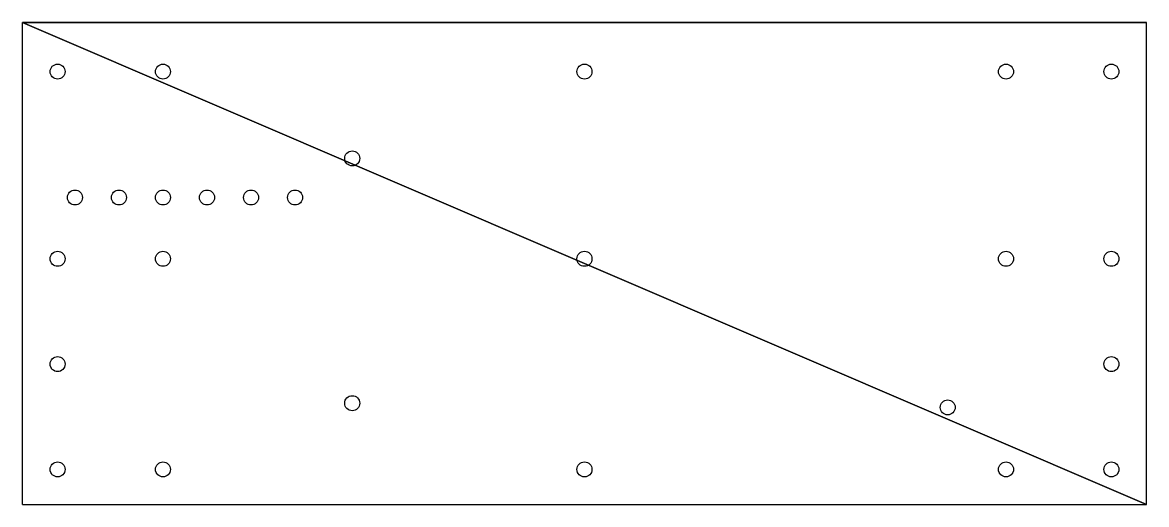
# Model space of a CAD drawing. Extents: x -234 to 6, y 53 to 156.
import ezdxf

# ---------------------------------------------------------------- set-up
doc = ezdxf.new("R2010")
doc.units = 0

msp = doc.modelspace()

# ---------------------------------------------------------------- linework, layer by layer
at = {"layer": 'layer0'}
for points in [[(-233.6, 52.98, -3), (6.4, 52.98, -3), (-233.6, 155.98, -3), (-233.6, 155.98, -3), (6.4, 155.98, -3)], [(-233.6, 52.98, 0), (-233.6, 155.98, 0), (6.4, 52.98, 0), (6.4, 155.98, 0), (-233.6, 155.98, 0)]]:
    msp.add_polyline3d(points, dxfattribs=at)
for centre in [(-226.1, 145.48, -3), (-226.1, 145.48), (-203.6, 145.48, -3), (-203.6, 145.48), (-113.6, 145.48, -3), (-113.6, 145.48), (-23.6, 145.48, -3), (-23.6, 145.48), (-1.1, 145.48, -3), (-1.1, 145.48), (-163.2, 126.93, -3), (-163.2, 126.93), (-222.4, 118.58, -3), (-222.4, 118.58), (-213, 118.58, -3), (-213, 118.58), (-203.6, 118.58, -3), (-203.6, 118.58), (-194.2, 118.58, -3), (-194.2, 118.58), (-184.8, 118.58, -3), (-184.8, 118.58), (-175.4, 118.58, -3), (-175.4, 118.58), (-226.1, 105.48, -3), (-226.1, 105.48), (-203.6, 105.48, -3), (-203.6, 105.48), (-113.6, 105.48, -3), (-113.6, 105.48), (-23.6, 105.48, -3), (-23.6, 105.48), (-1.1, 105.48, -3), (-1.1, 105.48), (-226.1, 82.98, -3), (-226.1, 82.98), (-1.1, 82.98, -3), (-1.1, 82.98), (-163.2, 74.63, -3), (-163.2, 74.63), (-36.05, 73.73, -3), (-36.05, 73.73), (-226.1, 60.48, -3), (-226.1, 60.48), (-203.6, 60.48, -3), (-203.6, 60.48), (-113.6, 60.48, -3), (-113.6, 60.48), (-23.6, 60.48, -3), (-23.6, 60.48), (-1.1, 60.48, -3), (-1.1, 60.48)]:
    msp.add_circle(centre, 1.6, dxfattribs=at)

doc.saveas('drawing.dxf')
